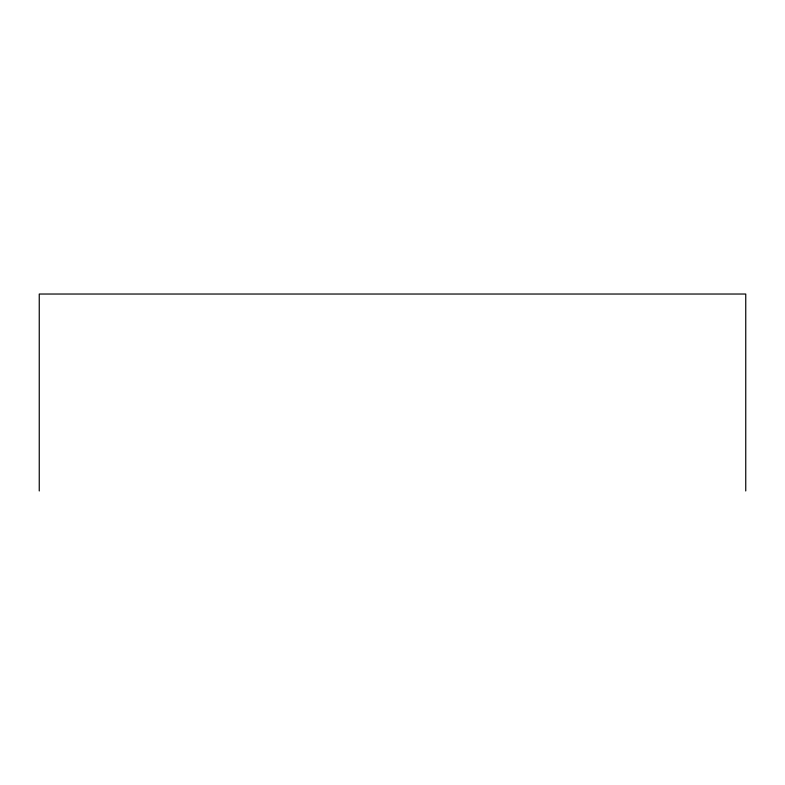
<?xml version="1.0" encoding="UTF-8"?>
<svg xmlns="http://www.w3.org/2000/svg" width="785" height="785" viewBox="0 0 785 785"><rect width="100%" height="100%" fill="white"/><g stroke="black" fill="none" stroke-linecap="round" stroke-linejoin="round"><path stroke-width="1.18" d="M745.75 490.968L745.75 294.032L39.25 294.032L39.25 490.968"/></g></svg>
